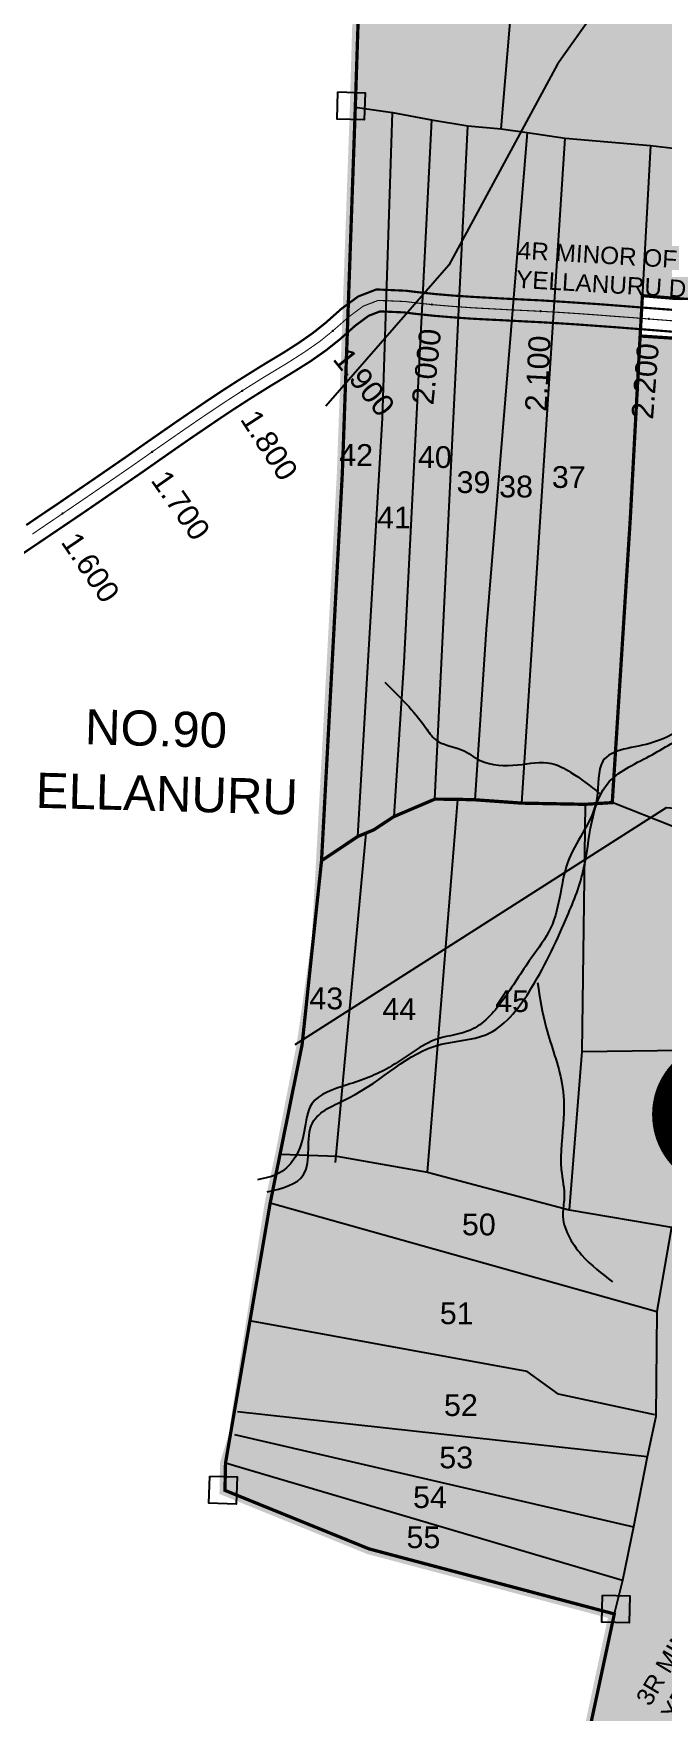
# Model space of a CAD drawing. Header units: inches. Extents: x 177544 to 239871, y 1610424 to 1630335.
# Drawn here: x 189035 to 189613, y 1624561 to 1626104 of the extents above; entities that cross this region are included whole.
import ezdxf
from ezdxf.enums import TextEntityAlignment as Align

# ---------------------------------------------------------------- set-up
doc = ezdxf.new("R2010")
doc.units = ezdxf.units.IN
doc.header["$MEASUREMENT"] = 0
doc.linetypes.add('DASHED2', pattern=[0.375, 0.25, -0.125])
doc.linetypes.add('HIDDEN2', pattern=[0.1875, 0.125, -0.0625])
for name, color, linetype in [('CANAL1', 7, 'Continuous'), ('CSMark', 72, 'Continuous'), ('PLOT', 7, 'Continuous'), ('PLOT NO', 7, 'Continuous'), ('PLOTS NO', 7, 'Continuous'), ('ROAD', 1, 'Continuous'), ('STREAM', 4, 'Continuous'), ('STRUCTURE', 5, 'Continuous'), ('text2', 7, 'Continuous'), ('VILLAGE BOUNDARY STONES', 1, 'Continuous'), ('VILLAGE BOUNDRY', 5, 'Continuous'), ('wua1', 3, 'Continuous')]:
    doc.layers.add(name, color=color, linetype=linetype)
doc.styles.add('FONT1', font='Arial')
doc.styles.get("Standard").update_dxf_attribs({"font": 'arial.ttf'})
pattern_1 = [(45, (0, 0), (-0.088388347648, 0.088388347648), [])]

msp = doc.modelspace()

# ---------------------------------------------------------------- hatches: boundary and pattern name
at = {"layer": 'PLOTS NO', "true_color": 0xafd9aa}
h = msp.add_hatch(dxfattribs=at)
h.set_pattern_fill('ANSI31', color=9)
h.set_pattern_definition(pattern_1)
h.paths.add_polyline_path([(189566.7, 1625396.7), (189541.9, 1625395.1), (189483.8, 1625396.2), (189440.4, 1625399.3), (189424.9, 1625399.7), (189403.8, 1625399.9), (189366.1, 1625383.8), (189347.6, 1625371.6), (189340.3, 1625368.6), (189332.9, 1625365.5), (189299.7, 1625343.3), (189318.8, 1625699.6), (189330.7, 1626035.8), (189341.9, 1626375.6), (189353.8, 1626552.5), (189366.4, 1626731.5), (189541.8, 1626712.6), (189649.4, 1626700.4), (189650.4, 1626819.7), (189662.7, 1626957.7), (189660.8, 1627077.1), (189671.4, 1627195.5), (189813.3, 1627196.9), (190059, 1627199.9), (190168.6, 1627198.7), (190174.2, 1627154.6), (190206, 1627060), (190239.6, 1627017.3), (190348.5, 1626778.6), (190393.7, 1626762.1), (190492.6, 1626739.8), (190545.9, 1626714.6), (190580.8, 1626652.3), (190619.2, 1626504.6), (190617.3, 1626489.1), (190630.4, 1626474.2), (190630.7, 1626426.4), (190632.2, 1626409.2), (190641.6, 1626387.5), (190661.7, 1626363.2), (190668.7, 1626353.1), (190673.6, 1626337.3), (190671.9, 1626321.2), (190666.6, 1626310), (190661, 1626300.9), (190651.8, 1626288.6), (190643.1, 1626274.2), (190642.7, 1626266.5), (190644.5, 1626252.8), (190649.4, 1626241.9), (190663.8, 1626209.6), (190664.5, 1626197.7), (190662, 1626182.6), (190650.4, 1626159.6), (190640.2, 1626145.2), (190629.3, 1626130.8), (190618.1, 1626113.2), (190611.4, 1626098.1), (190608.2, 1626074.9), (190248.7, 1626101.9), (190247.9, 1626104.4), (190166.3, 1626110.8), (190161.2, 1626104.7), (190155.1, 1626047.1), (190158.9, 1626040), (190166.2, 1625972.3), (190244.3, 1625905.6), (190332.6, 1625932.1), (190327.8, 1625890.3), (190409.8, 1625873.9), (190372.4, 1625755.5), (190350.6, 1625665.3), (190301.7, 1625701.7), (190207, 1625689.6), (190140.2, 1625710.4), (190056.6, 1625727.4), (190057.8, 1625772.3), (190062.4, 1625793.9), (190069.7, 1625822.7), (189594.4, 1625862.7), (189592.3, 1625825.6), (189583.3, 1625658.3)])
at = {"layer": 'PLOTS NO', "true_color": 0xf7abae}
h = msp.add_hatch(dxfattribs=at)
h.set_pattern_fill('ANSI31', color=241)
h.set_pattern_definition(pattern_1)
h.paths.add_polyline_path([(190320.7, 1623628.7), (190273.3, 1623641.4), (190229.2, 1623652.4), (190173.6, 1623669.1), (190109.4, 1623687.3), (190048, 1623706.2), (189963.5, 1623724.5), (189899.2, 1623744), (189914, 1623824.8), (189933.5, 1623886.5), (189881.4, 1623893.4), (189869.8, 1623864.8), (189656.7, 1623890.8), (189450.2, 1623908.9), (189455.3, 1623931.3), (189479.3, 1624202.7), (189498.7, 1624324.1), (189568.6, 1624650.9), (189343.4, 1624710.7), (189211, 1624764.5), (189211.5, 1624789.6), (189252.6, 1625028.9), (189281.8, 1625173.8), (189299.7, 1625343.3), (189332.9, 1625365.5), (189340.3, 1625368.6), (189347.6, 1625371.6), (189366.1, 1625383.8), (189403.8, 1625399.9), (189424.9, 1625399.7), (189440.4, 1625399.3), (189483.8, 1625396.2), (189541.9, 1625395.1), (189566.7, 1625396.7), (189583.3, 1625658.3), (189592.3, 1625825.6), (189729.8, 1625816.6), (189928.9, 1625802.9), (190062.4, 1625793.9), (190057.8, 1625772.3), (190056.6, 1625727.4), (190042.1, 1625541.5), (190040.2, 1625414.3), (190032.3, 1625346.7), (190038.6, 1625335.5), (190038.6, 1625299.9), (190047.7, 1625174.5), (190190.5, 1625155.6), (190172.8, 1625048.9), (190167.1, 1625001.4), (190147.7, 1624884.2), (190130.5, 1624800.4), (190129.4, 1624734.6), (190104.7, 1624608.8), (190075.6, 1624452), (190105, 1624450.6), (190167.8, 1624441.1), (190246.6, 1624429), (190306.9, 1624418.4), (190360.3, 1624413.9), (190406.4, 1624405.2), (190458.9, 1624393.8), (190405.4, 1624045.5), (190393.3, 1623942.9), (190379.6, 1623882.9), (190366.7, 1623816.3), (190359.6, 1623762.5), (190350.2, 1623728)])
at = {"layer": 'text2'}
h = msp.add_hatch(dxfattribs=at)
h.set_pattern_fill('ANSI31', color=5)
h.set_pattern_definition([(45, (-1190.2225, 12431.05247), (-0.088388347648, 0.088388347648), [])])
edge = h.paths.add_edge_path()
edge.add_arc((189673.2, 1625109.7), 69.1, 0, 360)
h.paths.add_polyline_path([(189594.5, 1625078.6), (189751.9, 1625078.6), (189751.9, 1625140.7), (189594.5, 1625140.7)], flags=9)

# ---------------------------------------------------------------- linework, layer by layer
at = {"layer": 'CANAL1', "color": 6, "linetype": 'ByBlock', "ltscale": 2, "const_width": 2}
for points in [[(189028.5, 1625651.8), (189042.3, 1625661.2), (189056.2, 1625670.5), (189070, 1625680), (189083.8, 1625689.4), (189097.6, 1625698.9), (189117.9, 1625712.9), (189125.2, 1625718), (189139, 1625727.7), (189152.8, 1625737.3), (189166.6, 1625746.9), (189180.5, 1625756.4), (189194.4, 1625765.9), (189208.4, 1625775.2), (189222.5, 1625784.3), (189242.8, 1625797), (189250.8, 1625801.9), (189264.8, 1625810.3), (189278.5, 1625819.1), (189291.8, 1625828.4), (189303.8, 1625838), (189318.2, 1625850.8), (189333.3, 1625861.9), (189350.1, 1625868.4), (189377.3, 1625867.2), (189387.9, 1625865.9), (189404.7, 1625864.1), (189421.3, 1625862.7), (189437.8, 1625861.6), (189454.3, 1625860.7), (189470.8, 1625859.8), (189487.3, 1625859), (189501.7, 1625858.3), (189520.5, 1625857.1), (189537.2, 1625856), (189553.9, 1625854.9), (189570.7, 1625853.6), (189587.4, 1625852.3), (189604.1, 1625851), (189626.6, 1625849.3)], [(189025.8, 1625625.9), (189039.6, 1625635.2), (189053.5, 1625644.6), (189067.4, 1625654), (189081.3, 1625663.4), (189095.1, 1625672.9), (189109, 1625682.5), (189129.3, 1625696.5), (189136.7, 1625701.6), (189150.5, 1625711.3), (189164.2, 1625720.9), (189178, 1625730.5), (189191.8, 1625739.9), (189205.6, 1625749.3), (189219.4, 1625758.5), (189233.2, 1625767.4), (189253.3, 1625780), (189261.1, 1625784.7), (189275.3, 1625793.4), (189289.6, 1625802.4), (189303.8, 1625812.4), (189316.7, 1625822.7), (189330.8, 1625835.2), (189343, 1625844.2), (189353.4, 1625848.2), (189375.6, 1625847.3), (189385.7, 1625846), (189402.8, 1625844.2), (189419.7, 1625842.8), (189436.5, 1625841.6), (189453.2, 1625840.7), (189469.8, 1625839.9), (189486.3, 1625839), (189500.6, 1625838.3), (189519.3, 1625837.2), (189535.9, 1625836.1), (189552.5, 1625834.9), (189569.2, 1625833.7), (189585.9, 1625832.4), (189602.6, 1625831.1), (189625, 1625829.3)]]:
    msp.add_lwpolyline(points, dxfattribs=at)
at = {"layer": 'CANAL1', "color": 1, "linetype": 'HIDDEN2', "ltscale": 2, "const_width": 1}
msp.add_lwpolyline([(189034.1, 1625643.5), (189047.9, 1625652.9), (189061.8, 1625662.3), (189075.6, 1625671.7), (189089.5, 1625681.2), (189103.3, 1625690.7), (189123.6, 1625704.7), (189130.9, 1625709.8), (189144.7, 1625719.5), (189158.5, 1625729.1), (189172.3, 1625738.7), (189186.1, 1625748.2), (189200, 1625757.6), (189213.9, 1625766.8), (189227.9, 1625775.9), (189248, 1625788.5), (189256, 1625793.3), (189270, 1625801.8), (189284, 1625810.8), (189297.8, 1625820.4), (189310.2, 1625830.4), (189324.5, 1625843), (189338.1, 1625853.1), (189351.7, 1625858.3), (189376.4, 1625857.3), (189386.8, 1625856), (189403.7, 1625854.2), (189420.5, 1625852.8), (189437.1, 1625851.6), (189453.7, 1625850.7), (189470.3, 1625849.8), (189486.8, 1625849), (189501.1, 1625848.3), (189519.9, 1625847.2), (189536.5, 1625846.1), (189553.2, 1625844.9), (189569.9, 1625843.6), (189586.6, 1625842.4), (189603.4, 1625841), (189625.8, 1625839.3)], dxfattribs=at)
at = {"layer": 'CSMark'}
for p in [(189400.9, 1625854.5), (189500.7, 1625848.3), (189600.4, 1625841.3), (189310.2, 1625830.3), (189226.8, 1625775.2), (189144.1, 1625719), (189061.8, 1625662.3)]:
    msp.add_point(p, dxfattribs=at)
at = {"layer": 'PLOT'}
for points in [[(189464.7, 1626015.9), (189482.4, 1626226.7), (189501.9, 1626392.2)], [(189663.6, 1626134.3), (189643.5, 1625995.9), (189636.6, 1625911.6), (189683.2, 1625912.1), (189682.5, 1625887.3), (189681.8, 1625870.5), (189681.1, 1625855.1), (189678.4, 1625830.3), (189676.1, 1625777), (189784.9, 1625774.6), (189731, 1625335.4), (189623.7, 1625344.6), (189623.9, 1625374.2), (189566.7, 1625396.7), (189541.9, 1625395.1), (189538.8, 1625167.9), (189527, 1625022.5), (189621.1, 1625006.4), (189607.5, 1624928.8), (189606.8, 1624832.3), (189598.9, 1624795.2), (189586.1, 1624731), (189576, 1624681.5), (189568.6, 1624650.9)], [(189330.7, 1626035.8), (189365, 1626031.1), (189400.8, 1626024.4), (189434, 1626018.8), (189464.7, 1626015.9), (189488.6, 1626012.7), (189523.4, 1626007.6), (189601.9, 1626000.8), (189643.5, 1625995.9)], [(189332.9, 1625365.5), (189355.8, 1625750.1), (189365, 1626031.1)], [(189400.8, 1626024.4), (189375.2, 1625525.5), (189366.1, 1625383.8)], [(189403.8, 1625399.9), (189434, 1626018.8)], [(189488.6, 1626012.7), (189450.8, 1625555.8), (189440.4, 1625399.3)], [(189483.8, 1625396.2), (189523.4, 1626007.6)], [(189601.9, 1626000.8), (189583.3, 1625658.3), (189566.7, 1625396.7)], [(189299.7, 1625343.3), (189332.9, 1625365.5), (189347.6, 1625371.6), (189366.1, 1625383.8), (189403.8, 1625399.9), (189424.9, 1625399.7), (189440.4, 1625399.3), (189483.8, 1625396.2), (189541.9, 1625395.1)], [(189397, 1625057), (189424.9, 1625399.7)], [(189340.3, 1625368.6), (189312.1, 1625065.9)], [(189538.8, 1625167.9), (190047.7, 1625174.5)], [(189262.2, 1625073.4), (189313.6, 1625071.8), (189397, 1625057), (189527, 1625022.5)], [(189252.6, 1625028.9), (189607.5, 1624928.8)], [(189605.9, 1624833.8), (189517.2, 1624852.9), (189488.7, 1624873.7), (189235.5, 1624920)], [(189598.9, 1624795.2), (189222.5, 1624836.8)], [(189219.7, 1624816), (189586.1, 1624731)], [(189576, 1624681.5), (189211.5, 1624789.6)]]:
    msp.add_lwpolyline(points, dxfattribs=at)
at = {"layer": 'ROAD'}
for points in [[(189813.3, 1627196.9), (189840.1, 1627159.5), (189930.6, 1627123.2), (190031.8, 1627063.3), (190070.9, 1627019.4), (190064.4, 1626959.5), (190026.5, 1626852.5), (189917.2, 1626700.2), (189794.9, 1626508.5), (189768.4, 1626388.9), (189692.9, 1626303.4), (189607.9, 1626204.9), (189516.4, 1626075.4), (189416.6, 1625890.8), (189303.7, 1625761.2)], [(189275.5, 1625174.2), (189616.6, 1625392.1), (189792.1, 1625377.9), (189871.8, 1625399.3), (189906.4, 1625464.8), (190028.8, 1625639.2), (190064.5, 1625656.1), (190093.4, 1625670.5), (190140.6, 1625744.9), (190201.5, 1625780.7), (190288, 1625874.2), (190342.4, 1625962.1), (190441.7, 1626060.5), (190462, 1626077.4), (190531.6, 1626178), (190555.6, 1626217.2), (190641.7, 1626255.1), (190701.9, 1626318.6), (190777, 1626409.3), (190853.7, 1626528.2), (190874.3, 1626554.3), (190866.6, 1626560.1)]]:
    msp.add_lwpolyline(points, dxfattribs=at)
at = {"layer": 'STREAM'}
for points in [[(189933.1, 1626876), (189954.1, 1626912.1), (189962.1, 1626973.5), (189998.1, 1626985.2), (190037, 1626972.6), (190058.5, 1626985.8), (190102.2, 1626956.4), (190134.4, 1626990.5), (190155, 1626992.7), (190197.5, 1626961.8), (190256.7, 1626946.1), (190290.9, 1626929.2), (190308.9, 1626891.3), (190356.2, 1626803.5), (190413.4, 1626775), (190467.8, 1626756.4), (190532.6, 1626737.9), (190569.7, 1626712.4), (190590.4, 1626640), (190621.2, 1626580.4), (190627.4, 1626519.4), (190635.4, 1626487.3), (190641.4, 1626398.6), (190673.1, 1626353.1), (190673.5, 1626312.4), (190646.8, 1626269.3), (190667.8, 1626212.9), (190659.2, 1626164.5), (190634.2, 1626130.9), (190615.7, 1626098.3), (190605.9, 1626044.1), (190592.9, 1626016), (190556.3, 1626005.7), (190507.6, 1626003.1), (190454.4, 1625976.5), (190434.8, 1625940.3), (190417.1, 1625920.9), (190404.6, 1625878.1), (190379.8, 1625849.8), (190361.9, 1625820.9), (190349.5, 1625780), (190341, 1625755.2), (190345.3, 1625731.5), (190319.4, 1625684.4), (190274.2, 1625684.2), (190226.4, 1625675.1), (190195.7, 1625683.3), (190146.7, 1625685.1), (190109.7, 1625696.9), (190053.3, 1625689), (189995.9, 1625653.3), (189979.9, 1625622.3), (189935.8, 1625587.2), (189896.1, 1625539.6), (189850, 1625504.5), (189798.6, 1625489.7), (189761.4, 1625492.1), (189713.6, 1625473.2), (189667.1, 1625478.4), (189604.6, 1625452.1), (189558, 1625434.7), (189552.6, 1625400.5), (189527.1, 1625345.3), (189510.1, 1625281.3), (189492.2, 1625253.8), (189465.7, 1625214.3), (189436.5, 1625187.6), (189406.8, 1625179.6), (189361.9, 1625153.3), (189323.2, 1625137.2), (189290.9, 1625119.9), (189283.7, 1625094.4), (189275.8, 1625071.1), (189261.1, 1625056.3), (189240.8, 1625049.9)], [(189249.9, 1625038.9), (189283.2, 1625054.7), (189291.3, 1625102.1), (189324.8, 1625125.2), (189409.6, 1625174.6), (189450.6, 1625183.3), (189490.4, 1625222.9), (189524.1, 1625289.3), (189540.1, 1625334), (189564.3, 1625416.3), (189603.3, 1625440.7), (189642.6, 1625460.8), (189700.1, 1625463.7), (189745, 1625471.8), (189790.4, 1625482.8), (189860.4, 1625490), (189922.2, 1625561), (189960.2, 1625585.9), (189993.4, 1625600.7), (190009.3, 1625626.3), (190045.5, 1625671.2), (190101.7, 1625680), (190163.4, 1625675.9), (190228.8, 1625663.4), (190283.2, 1625659.5), (190316.4, 1625672.3), (190346, 1625693.1), (190353.8, 1625747.4), (190375.1, 1625824), (190412.6, 1625869.1), (190427.3, 1625906.5), (190466.5, 1625977.6), (190537.7, 1625995.8), (190595.5, 1626005.7), (190623.2, 1626086.3), (190628.7, 1626109.2), (190652.8, 1626092.4), (190665.1, 1626073.9), (190675.8, 1626054), (190686, 1626029.7), (190682.1, 1625977.8), (190679.3, 1625925.9), (190678.5, 1625896.5)], [(189357.8, 1625507.3), (189395.3, 1625465.6), (189404.3, 1625454.6), (189428.3, 1625445.2), (189445.5, 1625435.5), (189479.9, 1625431.4), (189510.9, 1625432.7), (189528.7, 1625424.5), (189555, 1625405.2)], [(189498, 1625231.3), (189506, 1625189.7), (189520.4, 1625138.8), (189522, 1625106.5), (189519.9, 1625059.3), (189522.5, 1625032.8), (189521.3, 1625018.7), (189538.6, 1624981), (189566.9, 1624956.2)]]:
    msp.add_spline(points, degree=3, dxfattribs=at)
at = {"layer": 'VILLAGE BOUNDARY STONES'}
for points in [[(189314.6, 1626049.9), (189339.7, 1626049.2), (189339, 1626024.3), (189313.9, 1626025)], [(189197, 1624777.5), (189222.1, 1624776.8), (189221.4, 1624751.9), (189196.3, 1624752.6)], [(189557.7, 1624668.3), (189582.7, 1624667.6), (189582.1, 1624642.7), (189557, 1624643.4)]]:
    msp.add_lwpolyline(points, close=True, dxfattribs=at)
at = {"layer": 'VILLAGE BOUNDRY', "color": 5, "linetype": 'DASHED2', "ltscale": 50, "const_width": 10}
msp.add_lwpolyline([(189528, 1624461.2), (189568.6, 1624650.9), (189343.4, 1624710.7), (189211, 1624764.5), (189211.5, 1624789.6), (189219.7, 1624816), (189222.5, 1624836.8), (189252.6, 1625028.9), (189262.2, 1625073.4), (189281.8, 1625173.8), (189295.6, 1625271), (189299.7, 1625343.3), (189318.8, 1625699.6), (189330.7, 1626035.8), (189340.3, 1626368.9), (189343.5, 1626382.4), (189353.8, 1626552.5), (189267.5, 1626559.8), (189353.8, 1626552.5), (189366.4, 1626731.5), (189541.8, 1626712.6), (189649.4, 1626700.4), (189650.4, 1626819.7), (189662.7, 1626957.7)], dxfattribs=at)
at = {"layer": 'wua1', "const_width": 3}
for points in [[(189566.7, 1625396.7), (189541.9, 1625395.1), (189483.8, 1625396.2), (189440.4, 1625399.3), (189424.9, 1625399.7), (189403.8, 1625399.9), (189366.1, 1625383.8), (189347.6, 1625371.6), (189340.3, 1625368.6), (189332.9, 1625365.5), (189299.7, 1625343.3), (189318.8, 1625699.6), (189330.7, 1626035.8), (189341.9, 1626375.6), (189353.8, 1626552.5), (189366.4, 1626731.5), (189541.8, 1626712.6), (189649.4, 1626700.4), (189650.4, 1626819.7), (189662.7, 1626957.7)], [(190069.7, 1625822.7), (189594.4, 1625862.7), (189592.3, 1625825.6), (189583.3, 1625658.3), (189566.7, 1625396.7)], [(189498.7, 1624324.1), (189568.6, 1624650.9), (189343.4, 1624710.7), (189211, 1624764.5), (189211.5, 1624789.6), (189252.6, 1625028.9), (189281.8, 1625173.8), (189299.7, 1625343.3), (189332.9, 1625365.5), (189340.3, 1625368.6), (189347.6, 1625371.6), (189366.1, 1625383.8), (189403.8, 1625399.9), (189424.9, 1625399.7), (189440.4, 1625399.3), (189483.8, 1625396.2), (189541.9, 1625395.1), (189566.7, 1625396.7), (189583.3, 1625658.3), (189592.3, 1625825.6), (189729.8, 1625816.6)]]:
    msp.add_lwpolyline(points, dxfattribs=at)

# ---------------------------------------------------------------- texts
at = {"layer": 'CSMark', "color": 1}
for s, rotation, p in [('2.000', 83.9904, (189399.7, 1625832.2)), ('2.100', 87.0065, (189500.1, 1625826)), ('2.200', 85.5298, (189599.6, 1625818.9))]:
    msp.add_text(s, height=20, rotation=rotation, dxfattribs=at).set_placement(p, align=Align.MIDDLE_RIGHT)
for s, rotation, p in [('1.900', 308.7358, (189317, 1625810.4)), ('1.800', 302.9879, (189232.8, 1625754.6)), ('1.700', 304.9328, (189150.4, 1625698.7)), ('1.600', 304.1957, (189068, 1625641.8))]:
    msp.add_text(s, height=20, rotation=rotation, dxfattribs=at).set_placement(p, align=Align.MIDDLE_LEFT)
at = {"layer": 'PLOT NO'}
for s, p in [('42', (189315.9, 1625706.3)), ('40', (189388.2, 1625704.4)), ('39', (189423.7, 1625681.3)), ('38', (189462.8, 1625677.3)), ('37', (189511.2, 1625686)), ('41', (189350.7, 1625648.8)), ('43', (189288.5, 1625206.8)), ('44', (189355.5, 1625197)), ('45', (189459.2, 1625204.3)), ('50', (189428.6, 1624999)), ('51', (189408.3, 1624917.3)), ('52', (189412.1, 1624832.9)), ('53', (189407.8, 1624784.8)), ('54', (189383.7, 1624748.3)), ('55', (189377.7, 1624711.4))]:
    msp.add_text(s, height=20, rotation=359.7684, dxfattribs=at).set_placement(p)
at = {"layer": 'STRUCTURE', "color": 5, "char_height": 16, "attachment_point": 1, "style": 'FONT1', "bg_fill": 1, "box_fill_scale": 1.1, "bg_fill_color": 7, "bg_fill_true_color": 16777215, "bg_fill_transparency": 0}
for s, insert, width, rotation in [('{\\C1;4R MINOR OF YELLANURU D}', (189480.5, 1625912.6), 272.914, 356.6434), ('{\\C1;3R MINOR OF YELLANURU D}', (189587.6, 1624573.4), 278.994, 59.0998)]:
    msp.add_mtext(s, dxfattribs=dict(at, insert=insert, width=width, rotation=rotation))
at = {"layer": 'text2'}
for s, p in [('NO.90', (189082.1, 1625450.4)), ('ELLANURU', (189036.9, 1625392))]:
    msp.add_text(s, height=32.3, rotation=358.4687, dxfattribs=at).set_placement(p)

doc.saveas('drawing.dxf')
